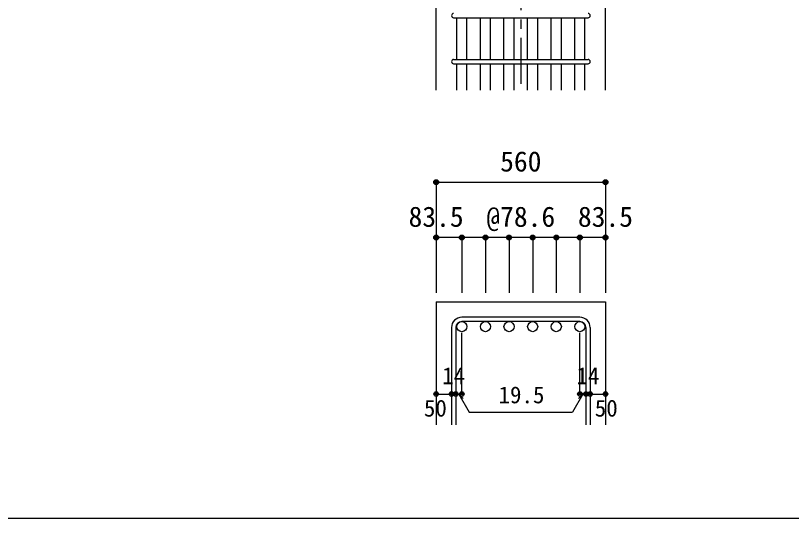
# Model space of a CAD drawing. Units: millimetres at full size, sheet at 1:30; details may follow other scales. Extents: x -5973 to 5954, y -4195 to 4201.
# Drawn here: x -1095 to 1434, y 3 to 1641 of the extents above; entities that cross this region are included whole.
import ezdxf
from ezdxf.enums import TextEntityAlignment as Align

# ---------------------------------------------------------------- set-up
doc = ezdxf.new("R2010")
doc.units = ezdxf.units.MM
doc.header["$LTSCALE"] = 30
doc.header["$PDMODE"] = 32
doc.header["$PDSIZE"] = 15
doc.linetypes.add('CHAIN1', pattern=[8, 5, -1, 1, -1])
for name, color, linetype in [('0-1_躯体線', 2, 'Continuous'), ('0-5_基礎梁筋', 7, 'Continuous'), ('0-6_スタラップ筋', 7, 'Continuous'), ('0-D_寸法', 4, 'Continuous'), ('F-0_枠', 6, 'Continuous')]:
    doc.layers.add(name, color=color, linetype=linetype)
doc.styles.add('ＭＳ ゴシック', font='')
doc.styles.get('ＭＳ ゴシック').set_extended_font_data('MS Gothic')

msp = doc.modelspace()

# ---------------------------------------------------------------- linework, layer by layer
at = {"layer": '0-1_躯体線'}
for p, q in [((276.44, 1398.3), (276.44, 1798.3)), ((276.44, 708.3), (276.44, 308.3)), ((276.44, 708.3), (828.44, 708.3)), ((828.44, 708.3), (828.44, 308.3))]:
    msp.add_line(p, q, dxfattribs=at)
msp.add_lwpolyline([(828.44, 1398.3), (828.44, 1798.3), (1277.44, 1798.3)], dxfattribs=at)
at = {"layer": '0-5_基礎梁筋'}
for p, q in [((343.44, 1498.3), (343.44, 1634.3)), ((376.44, 1498.3), (376.44, 1634.3)), ((420.44, 1498.3), (420.44, 1634.3)), ((453.44, 1498.3), (453.44, 1634.3)), ((497.44, 1498.3), (497.44, 1634.3)), ((530.44, 1498.3), (530.44, 1634.3)), ((574.44, 1498.3), (574.44, 1634.3)), ((607.44, 1498.3), (607.44, 1634.3)), ((651.44, 1498.3), (651.44, 1634.3)), ((684.44, 1498.3), (684.44, 1634.3)), ((728.44, 1498.3), (728.44, 1634.3)), ((761.44, 1498.3), (761.44, 1634.3)), ((343.44, 1398.3), (343.44, 1484.3)), ((376.44, 1398.3), (376.44, 1484.3)), ((420.44, 1398.3), (420.44, 1484.3)), ((453.44, 1398.3), (453.44, 1484.3)), ((497.44, 1398.3), (497.44, 1484.3)), ((530.44, 1398.3), (530.44, 1484.3)), ((574.44, 1398.3), (574.44, 1484.3)), ((607.44, 1398.3), (607.44, 1484.3)), ((651.44, 1398.3), (651.44, 1484.3)), ((684.44, 1398.3), (684.44, 1484.3)), ((728.44, 1398.3), (728.44, 1484.3)), ((761.44, 1398.3), (761.44, 1484.3))]:
    msp.add_line(p, q, dxfattribs=at)
at = {"layer": '0-5_基礎梁筋', "color": 3}
for centre in [(359.94, 627.8), (436.94, 627.8), (513.94, 627.8), (590.94, 627.8), (667.94, 627.8), (744.94, 627.8)]:
    msp.add_circle(centre, 16.5, dxfattribs=at)
at = {"layer": '0-6_スタラップ筋'}
for p, q in [((333.44, 1634.3), (771.44, 1634.3)), ((333.44, 1498.3), (771.44, 1498.3)), ((333.44, 1484.3), (771.44, 1484.3)), ((744.94, 658.3), (359.94, 658.3)), ((744.94, 644.3), (359.94, 644.3)), ((326.44, 624.8), (326.44, 308.3)), ((340.44, 624.8), (340.44, 308.3)), ((764.44, 624.8), (764.44, 308.3)), ((778.44, 624.8), (778.44, 308.3))]:
    msp.add_line(p, q, dxfattribs=at)
for centre, radius, start, end in [((333.44, 1641.3), 7, 90, 270), ((771.44, 1641.3), 7, 270, 90), ((333.44, 1491.3), 7, 90, 270), ((771.44, 1491.3), 7, 270, 90), ((359.94, 624.8), 33.5, 90, 180), ((744.94, 624.8), 33.5, 0, 90), ((359.94, 624.8), 19.5, 90, 180), ((744.94, 624.8), 19.5, 0, 90)]:
    msp.add_arc(centre, radius, start, end, dxfattribs=at)
at = {"layer": '0-D_寸法', "linetype": 'CHAIN1'}
msp.add_line((552.44, 3248.3), (552.44, 1398.3), dxfattribs=at)
at = {"layer": '0-D_寸法'}
for p, q in [((276.44, 1098.3), (276.44, 918.3)), ((276.44, 1098.3), (828.44, 1098.3)), ((828.44, 1098.3), (828.44, 918.3)), ((359.94, 918.3), (276.44, 918.3)), ((276.44, 918.3), (276.44, 738.3)), ((552.44, 918.3), (359.94, 918.3)), ((359.94, 918.3), (359.94, 738.3)), ((436.94, 918.3), (436.94, 738.3)), ((513.94, 918.3), (513.94, 738.3)), ((744.94, 918.3), (552.44, 918.3)), ((590.94, 918.3), (590.94, 738.3)), ((667.94, 918.3), (667.94, 738.3)), ((828.44, 918.3), (744.94, 918.3)), ((744.94, 918.3), (744.94, 738.3)), ((828.44, 918.3), (828.44, 738.3)), ((359.94, 408.3), (359.94, 607.63)), ((744.94, 408.3), (744.94, 607.63)), ((276.44, 408.3), (326.44, 408.3)), ((326.44, 408.3), (359.94, 408.3)), ((350.19, 408.3), (364.33, 394.16)), ((350.19, 408.3), (384.41, 349.02)), ((754.69, 408.3), (720.46, 349.02)), ((754.69, 408.3), (740.54, 394.16)), ((744.94, 408.3), (828.44, 408.3)), ((764.44, 408.3), (778.44, 408.3)), ((384.41, 349.02), (720.46, 349.02))]:
    msp.add_line(p, q, dxfattribs=at)
msp.add_lwpolyline([(828.44, 1098.3), (828.44, 918.3), (828.44, 738.3)], dxfattribs=at)
for centre, radius in [((276.44, 1098.3), 8), ((276.44, 1098.3), 7.2), ((276.44, 1098.3), 6.4), ((276.44, 1098.3), 5.6), ((276.44, 1098.3), 4.8), ((276.44, 1098.3), 4), ((276.44, 1098.3), 3.2), ((276.44, 1098.3), 2.4), ((276.44, 1098.3), 1.6), ((276.44, 1098.3), 0.8), ((828.44, 1098.3), 8), ((828.44, 1098.3), 7.2), ((828.44, 1098.3), 6.4), ((828.44, 1098.3), 5.6), ((828.44, 1098.3), 4.8), ((828.44, 1098.3), 4), ((828.44, 1098.3), 3.2), ((828.44, 1098.3), 2.4), ((828.44, 1098.3), 1.6), ((828.44, 1098.3), 0.8), ((276.44, 918.3), 8), ((276.44, 918.3), 7.2), ((276.44, 918.3), 6.4), ((276.44, 918.3), 5.6), ((276.44, 918.3), 4.8), ((276.44, 918.3), 4), ((276.44, 918.3), 3.2), ((276.44, 918.3), 2.4), ((276.44, 918.3), 1.6), ((276.44, 918.3), 0.8), ((359.94, 918.3), 8), ((359.94, 918.3), 7.2), ((359.94, 918.3), 6.4), ((359.94, 918.3), 5.6), ((359.94, 918.3), 4.8), ((359.94, 918.3), 4), ((359.94, 918.3), 3.2), ((359.94, 918.3), 2.4), ((359.94, 918.3), 1.6), ((359.94, 918.3), 0.8), ((436.94, 918.3), 8), ((436.94, 918.3), 7.2), ((436.94, 918.3), 6.4), ((436.94, 918.3), 5.6), ((436.94, 918.3), 4.8), ((436.94, 918.3), 4), ((436.94, 918.3), 3.2), ((436.94, 918.3), 2.4), ((436.94, 918.3), 1.6), ((436.94, 918.3), 0.8), ((513.94, 918.3), 8), ((513.94, 918.3), 7.2), ((513.94, 918.3), 6.4), ((513.94, 918.3), 5.6), ((513.94, 918.3), 4.8), ((513.94, 918.3), 4), ((513.94, 918.3), 3.2), ((513.94, 918.3), 2.4), ((513.94, 918.3), 1.6), ((513.94, 918.3), 0.8), ((590.94, 918.3), 8), ((590.94, 918.3), 7.2), ((590.94, 918.3), 6.4), ((590.94, 918.3), 5.6), ((590.94, 918.3), 4.8), ((590.94, 918.3), 4), ((590.94, 918.3), 3.2), ((590.94, 918.3), 2.4), ((590.94, 918.3), 1.6), ((590.94, 918.3), 0.8), ((667.94, 918.3), 8), ((667.94, 918.3), 7.2), ((667.94, 918.3), 6.4), ((667.94, 918.3), 5.6), ((667.94, 918.3), 4.8), ((667.94, 918.3), 4), ((667.94, 918.3), 3.2), ((667.94, 918.3), 2.4), ((667.94, 918.3), 1.6), ((667.94, 918.3), 0.8), ((744.94, 918.3), 8), ((744.94, 918.3), 7.2), ((744.94, 918.3), 6.4), ((744.94, 918.3), 5.6), ((744.94, 918.3), 4.8), ((744.94, 918.3), 4), ((744.94, 918.3), 3.2), ((744.94, 918.3), 2.4), ((744.94, 918.3), 1.6), ((744.94, 918.3), 0.8), ((828.44, 918.3), 8), ((828.44, 918.3), 7.2), ((828.44, 918.3), 6.4), ((828.44, 918.3), 5.6), ((828.44, 918.3), 4.8), ((828.44, 918.3), 4), ((828.44, 918.3), 3.2), ((828.44, 918.3), 2.4), ((828.44, 918.3), 1.6), ((828.44, 918.3), 0.8), ((276.44, 408.3), 4), ((276.44, 408.3), 3.6), ((276.44, 408.3), 3.2), ((276.44, 408.3), 2.8), ((276.44, 408.3), 2.4), ((276.44, 408.3), 2), ((276.44, 408.3), 1.6), ((276.44, 408.3), 1.2), ((276.44, 408.3), 0.8), ((276.44, 408.3), 0.4), ((326.44, 408.3), 4), ((326.44, 408.3), 3.6), ((326.44, 408.3), 3.2), ((326.44, 408.3), 2.8), ((326.44, 408.3), 2.4), ((326.44, 408.3), 2), ((326.44, 408.3), 1.6), ((326.44, 408.3), 1.2), ((326.44, 408.3), 0.8), ((326.44, 408.3), 0.4), ((340.44, 408.3), 4), ((340.44, 408.3), 3.6), ((340.44, 408.3), 3.2), ((340.44, 408.3), 2.8), ((340.44, 408.3), 2.4), ((340.44, 408.3), 2), ((340.44, 408.3), 1.6), ((340.44, 408.3), 1.2), ((340.44, 408.3), 0.8), ((340.44, 408.3), 0.4), ((359.94, 408.3), 4), ((359.94, 408.3), 3.6), ((359.94, 408.3), 3.2), ((359.94, 408.3), 2.8), ((359.94, 408.3), 2.4), ((359.94, 408.3), 2), ((359.94, 408.3), 1.6), ((359.94, 408.3), 1.2), ((359.94, 408.3), 0.8), ((359.94, 408.3), 0.4), ((744.94, 408.3), 4), ((744.94, 408.3), 3.6), ((744.94, 408.3), 3.2), ((744.94, 408.3), 2.8), ((744.94, 408.3), 2.4), ((744.94, 408.3), 2), ((744.94, 408.3), 1.6), ((744.94, 408.3), 1.2), ((744.94, 408.3), 0.8), ((744.94, 408.3), 0.4), ((764.44, 408.3), 4), ((764.44, 408.3), 3.6), ((764.44, 408.3), 3.2), ((764.44, 408.3), 2.8), ((764.44, 408.3), 2.4), ((764.44, 408.3), 2), ((764.44, 408.3), 1.6), ((764.44, 408.3), 1.2), ((764.44, 408.3), 0.8), ((764.44, 408.3), 0.4), ((778.44, 408.3), 4), ((778.44, 408.3), 3.6), ((778.44, 408.3), 3.2), ((778.44, 408.3), 2.8), ((778.44, 408.3), 2.4), ((778.44, 408.3), 2), ((778.44, 408.3), 1.6), ((778.44, 408.3), 1.2), ((778.44, 408.3), 0.8), ((778.44, 408.3), 0.4), ((828.44, 408.3), 4), ((828.44, 408.3), 3.6), ((828.44, 408.3), 3.2), ((828.44, 408.3), 2.8), ((828.44, 408.3), 2.4), ((828.44, 408.3), 2), ((828.44, 408.3), 1.6), ((828.44, 408.3), 1.2), ((828.44, 408.3), 0.8), ((828.44, 408.3), 0.4)]:
    msp.add_circle(centre, radius, dxfattribs=at)
at = {"layer": '0-D_寸法', "color": 7}
for p in [(276.44, 1098.3), (828.44, 1098.3), (276.44, 918.3), (359.94, 918.3), (436.94, 918.3), (513.94, 918.3), (590.94, 918.3), (667.94, 918.3), (744.94, 918.3), (828.44, 918.3), (276.44, 408.3), (326.44, 408.3), (340.44, 408.3), (359.94, 408.3), (744.94, 408.3), (764.44, 408.3), (778.44, 408.3), (828.44, 408.3)]:
    msp.add_point(p, dxfattribs=at)
at = {"layer": 'F-0_枠', "color": 2}
msp.add_line((3723.6, 2.95), (-5972.88, 2.95), dxfattribs=at)

# ---------------------------------------------------------------- texts
at = {"layer": '0-D_寸法', "style": 'ＭＳ ゴシック'}
for s, height, p in [('560', 65.98, (484.94, 1113.3)), ('83.5', 65.98, (186.44, 933.3)), ('@78.6', 65.98, (439.94, 933.3)), ('83.5', 65.98, (738.44, 933.3)), ('14', 54.99, (295.9, 423.75)), ('14', 54.99, (733.48, 423.75)), ('19.5', 54.99, (479.67, 361.67)), ('50', 54.99, (236.44, 318.3)), ('50', 54.99, (793.44, 318.3))]:
    msp.add_text(s, height=height, dxfattribs=at).set_placement(p, align=Align.BOTTOM_LEFT)

doc.saveas('drawing.dxf')
